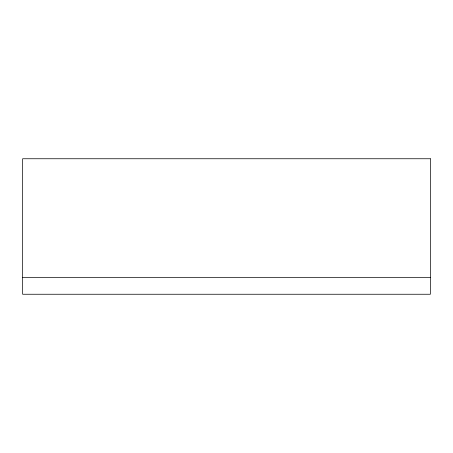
<?xml version="1.0" encoding="UTF-8"?>
<svg xmlns="http://www.w3.org/2000/svg" width="453" height="453" viewBox="0 0 453 453"><rect width="100%" height="100%" fill="white"/><g stroke="black" fill="none" stroke-linecap="round" stroke-linejoin="round"><path stroke-width="0.68" d="M22.65 277.463L430.35 277.463M430.35 158.748L22.65 158.748L22.65 294.252L430.35 294.252L430.35 158.748"/></g></svg>
